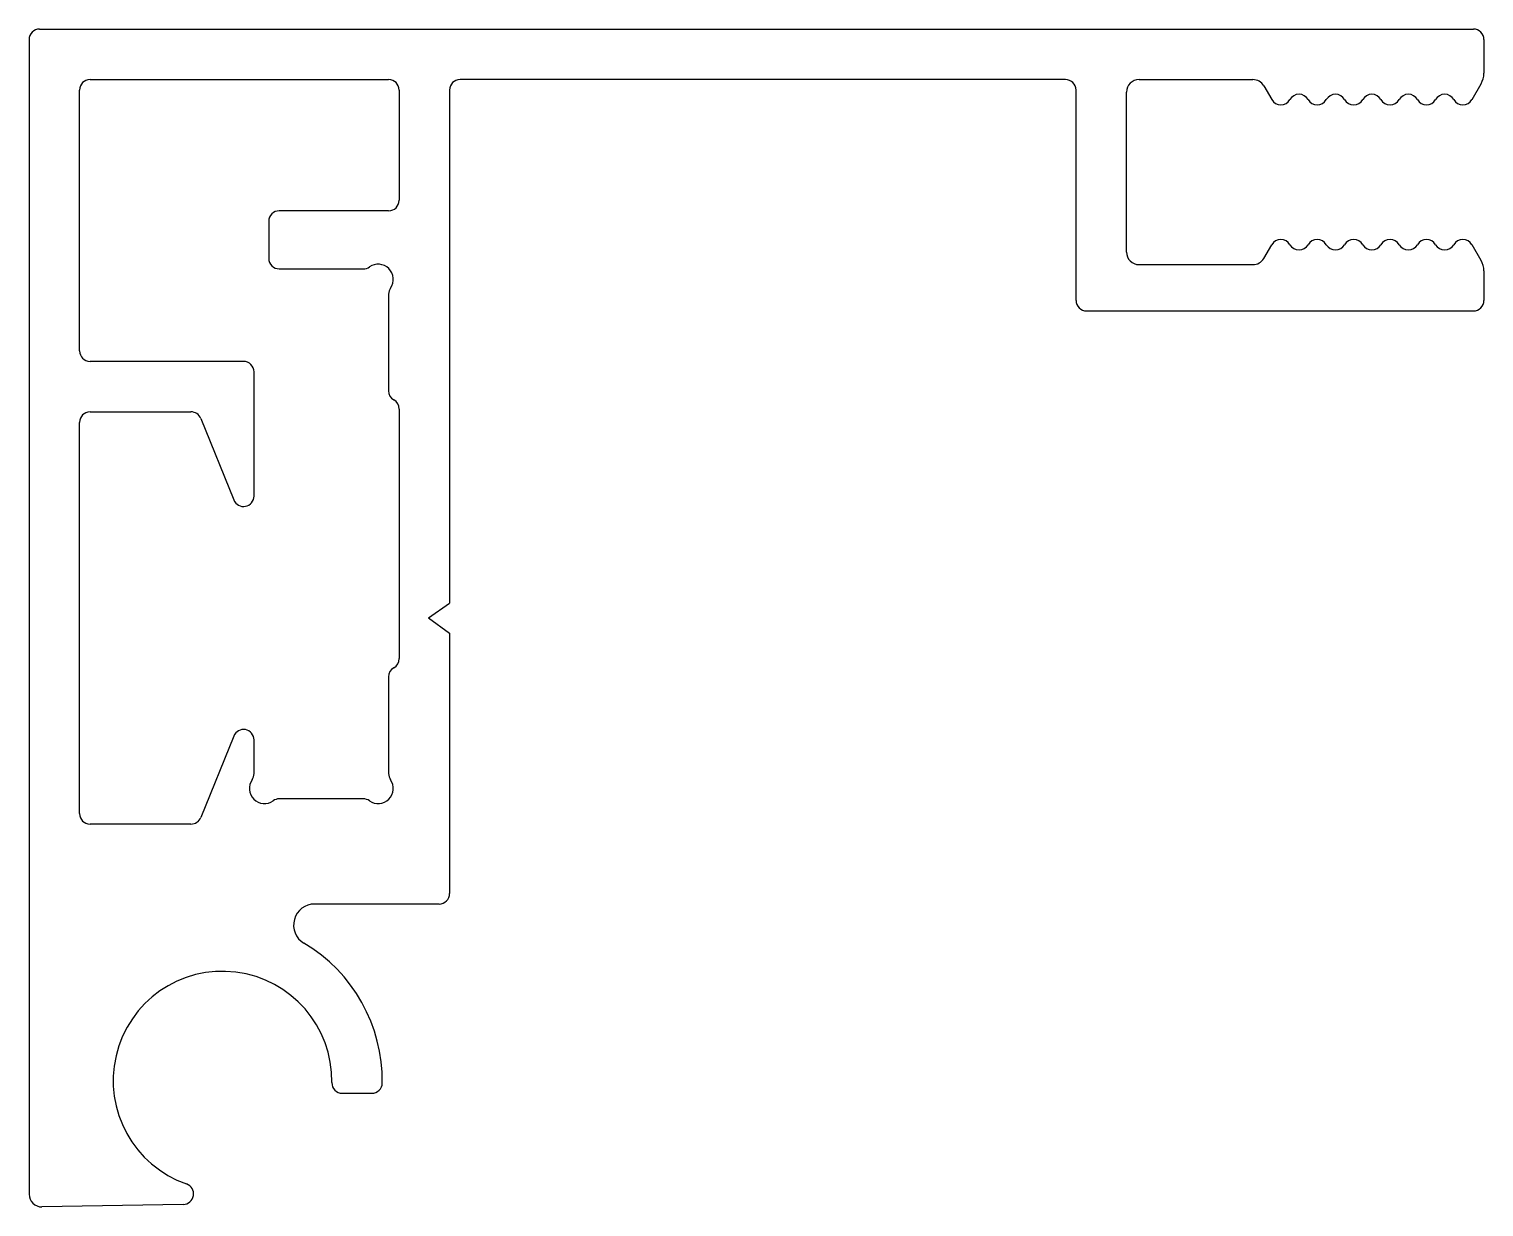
# Model space of a CAD drawing. Extents: x 1015.7 to 1050.3, y 2235.2 to 2263.2.
import ezdxf

# ---------------------------------------------------------------- set-up
doc = ezdxf.new("R2010")
doc.units = 0
doc.layers.get('0').update_dxf_attribs({"linetype": 'CONTINUOUS'})

msp = doc.modelspace()

# ---------------------------------------------------------------- linework, layer by layer
for p, q in [((1015.729, 2262.922), (1015.729, 2235.472)), ((1015.979, 2263.172), (1050.079, 2263.172)), ((1050.329, 2262.922), (1050.329, 2262.122)), ((1017.179, 2261.972), (1024.279, 2261.972)), ((1040.379, 2261.972), (1025.979, 2261.972)), ((1042.129, 2261.972), (1044.835, 2261.972)), ((1045.095, 2261.822), (1045.282, 2261.497)), ((1050.046, 2261.497), (1050.262, 2261.872)), ((1016.929, 2255.522), (1016.929, 2261.722)), ((1024.529, 2261.722), (1024.529, 2259.102)), ((1025.729, 2261.722), (1025.729, 2249.528)), ((1040.629, 2256.722), (1040.629, 2261.722)), ((1041.829, 2257.872), (1041.829, 2261.672)), ((1024.279, 2258.852), (1021.679, 2258.852)), ((1021.429, 2258.602), (1021.429, 2257.722)), ((1045.095, 2257.722), (1045.282, 2258.047)), ((1050.262, 2257.672), (1050.046, 2258.047)), ((1021.679, 2257.472), (1023.679, 2257.472)), ((1042.129, 2257.572), (1044.835, 2257.572)), ((1050.329, 2257.422), (1050.329, 2256.722)), ((1024.279, 2256.872), (1024.279, 2254.572)), ((1040.879, 2256.472), (1050.079, 2256.472)), ((1020.829, 2255.272), (1017.179, 2255.272)), ((1021.079, 2252.072), (1021.079, 2255.022)), ((1017.179, 2254.072), (1019.579, 2254.072)), ((1019.811, 2253.916), (1020.597, 2251.978)), ((1024.529, 2254.139), (1024.529, 2248.205)), ((1016.929, 2244.522), (1016.929, 2253.822)), ((1025.229, 2249.172), (1025.729, 2249.528)), ((1025.229, 2249.172), (1025.729, 2248.815)), ((1025.729, 2248.815), (1025.729, 2242.622)), ((1024.279, 2247.772), (1024.279, 2245.471)), ((1020.597, 2246.366), (1019.811, 2244.428)), ((1021.079, 2245.471), (1021.079, 2246.272)), ((1023.679, 2244.872), (1021.679, 2244.872)), ((1019.579, 2244.272), (1017.179, 2244.272)), ((1025.479, 2242.372), (1022.52, 2242.372)), ((1023.179, 2237.872), (1023.879, 2237.872)), ((1019.396, 2235.23), (1016.034, 2235.172))]:
    msp.add_line(p, q)
for centre, radius, start, end in [((1015.979, 2262.922), 0.25, 90, 180), ((1050.079, 2262.922), 0.25, 0, 90), ((1017.179, 2261.722), 0.25, 90, 180), ((1024.279, 2261.722), 0.25, 0, 90), ((1025.979, 2261.722), 0.25, 90, 180), ((1040.379, 2261.722), 0.25, 0, 90), ((1042.129, 2261.672), 0.3, 90, 180), ((1044.835, 2261.672), 0.3, 30, 90), ((1049.829, 2262.122), 0.5, 330, 360), ((1045.499, 2261.622), 0.25, 210, 330), ((1045.932, 2261.372), 0.25, 30, 150), ((1046.365, 2261.622), 0.25, 210, 330), ((1046.798, 2261.372), 0.25, 30, 150), ((1047.231, 2261.622), 0.25, 210, 330), ((1047.664, 2261.372), 0.25, 30, 150), ((1048.097, 2261.622), 0.25, 210, 330), ((1048.53, 2261.372), 0.25, 30, 150), ((1048.963, 2261.622), 0.25, 210, 330), ((1049.396, 2261.372), 0.25, 30, 150), ((1049.829, 2261.622), 0.25, 210, 330), ((1024.279, 2259.102), 0.25, 270, 360), ((1021.679, 2258.602), 0.25, 90, 180), ((1045.499, 2257.922), 0.25, 30, 150), ((1045.932, 2258.172), 0.25, 210, 330), ((1046.365, 2257.922), 0.25, 30, 150), ((1046.798, 2258.172), 0.25, 210, 330), ((1047.231, 2257.922), 0.25, 30, 150), ((1047.664, 2258.172), 0.25, 210, 330), ((1048.097, 2257.922), 0.25, 30, 150), ((1048.53, 2258.172), 0.25, 210, 330), ((1048.963, 2257.922), 0.25, 30, 150), ((1049.396, 2258.172), 0.25, 210, 330), ((1049.829, 2257.922), 0.25, 30, 150), ((1021.679, 2257.722), 0.25, 180, 270), ((1042.129, 2257.872), 0.3, 180, 270), ((1044.835, 2257.872), 0.3, 270, 330), ((1049.829, 2257.422), 0.5, 0, 30), ((1023.679, 2257.722), 0.25, 270, 305.0902), ((1024.03, 2257.223), 0.36, 324.9427, 125.0902), ((1024.529, 2256.872), 0.25, 144.9427, 180), ((1040.879, 2256.722), 0.25, 180, 270), ((1050.079, 2256.722), 0.25, 270, 0), ((1017.179, 2255.522), 0.25, 180, 270), ((1020.829, 2255.022), 0.25, 0, 90), ((1024.529, 2254.572), 0.25, 180, 240), ((1024.279, 2254.139), 0.25, 0, 60), ((1017.179, 2253.822), 0.25, 90, 180), ((1019.579, 2253.822), 0.25, 22.0937, 90), ((1020.829, 2252.072), 0.25, 202.0937, 0), ((1024.529, 2247.772), 0.25, 120, 180), ((1024.279, 2248.205), 0.25, 300, 0), ((1020.829, 2246.272), 0.25, 0, 157.9063), ((1021.328, 2245.121), 0.36, 144.9427, 305.0902), ((1020.829, 2245.471), 0.25, 324.9427, 0), ((1024.03, 2245.121), 0.36, 234.9098, 35.0573), ((1024.529, 2245.471), 0.25, 180, 215.0573), ((1021.679, 2244.622), 0.25, 90, 125.0902), ((1023.679, 2244.622), 0.25, 54.9098, 90), ((1017.179, 2244.522), 0.25, 180, 270), ((1019.579, 2244.522), 0.25, 270, 337.9063), ((1025.479, 2242.622), 0.25, 270, 360), ((1022.52, 2241.872), 0.5, 90, 239.3688), ((1020.329, 2238.172), 3.8, 359.193, 59.3688), ((1020.329, 2238.172), 2.6, 358.9948, 250.7906), ((1023.179, 2238.122), 0.25, 178.9948, 270), ((1023.879, 2238.122), 0.25, 270, 359.193), ((1019.391, 2235.48), 0.25, 271, 70.7906), ((1016.029, 2235.472), 0.3, 180, 271)]:
    msp.add_arc(centre, radius, start, end)

doc.saveas('drawing.dxf')
